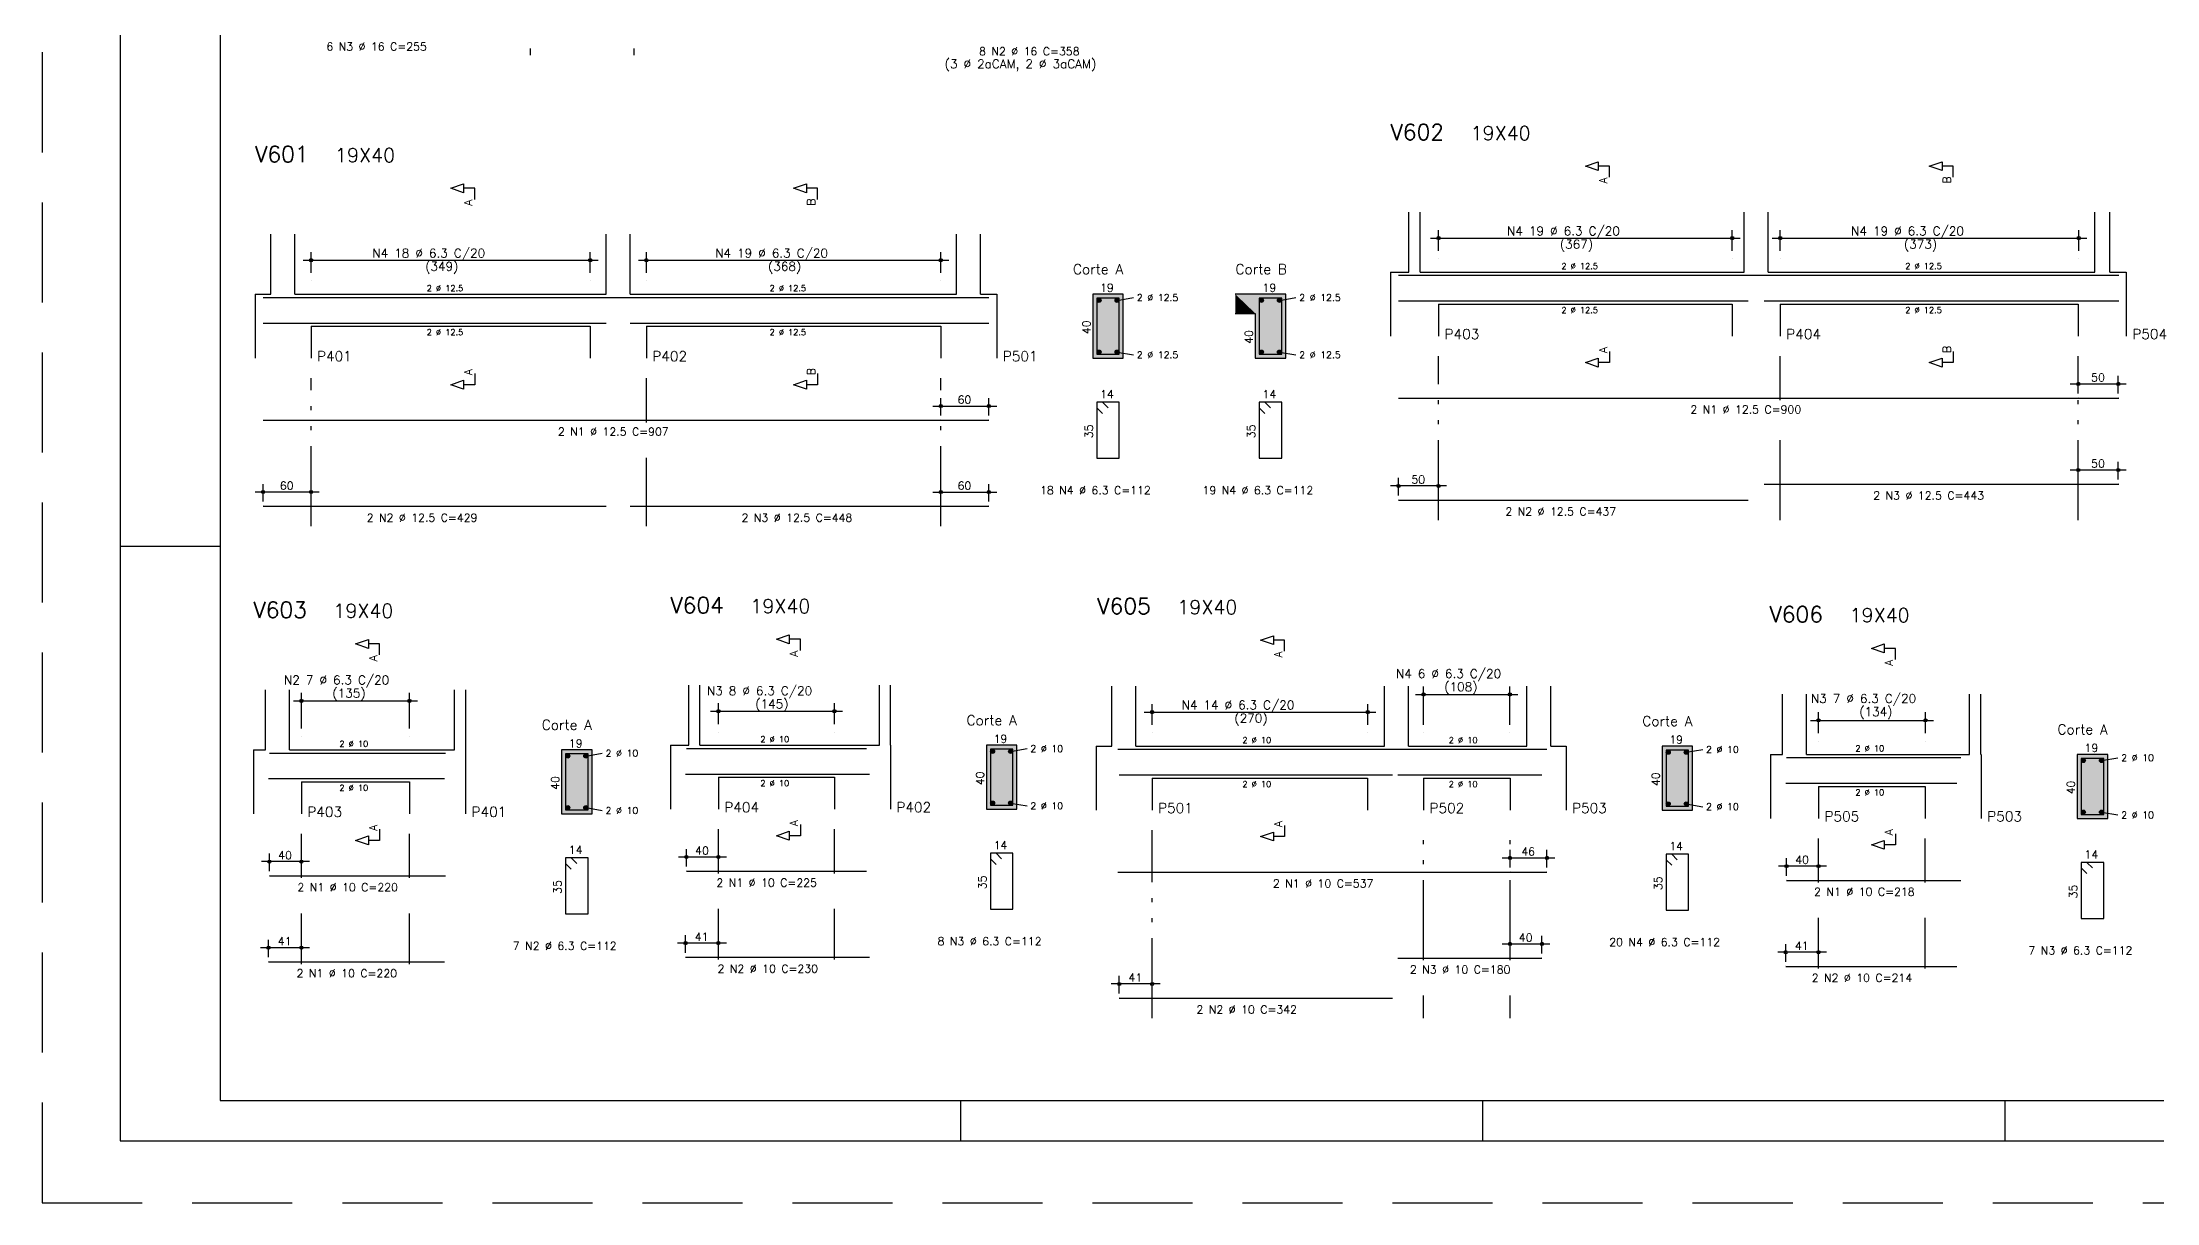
# Model space of a CAD drawing. Extents: x -1.8 to 86.2, y -1.7 to 60.8.
# Drawn here: x -1.8 to 51, y -1.7 to 27.3 of the extents above; entities that cross this region are included whole.
import ezdxf

# ---------------------------------------------------------------- set-up
doc = ezdxf.new("R2010")
doc.units = 0
doc.header["$MEASUREMENT"] = 0
doc.linetypes.add('ESTILO_TQS_0004', pattern=[3.3, 2, -0.4, 0.05, -0.4, 0.05, -0.4])
doc.linetypes.add('HIDDEN', pattern=[0.375, 0.25, -0.125])
doc.layers.get('0').update_dxf_attribs({"linetype": 'CONTINUOUS'})
doc.layers.get('Defpoints').update_dxf_attribs({"linetype": 'CONTINUOUS'})
for name, color, linetype in [('ARQ_FOLHA', 7, 'CONTINUOUS'), ('PENA_01', 1, 'CONTINUOUS'), ('PENA_02', 2, 'CONTINUOUS'), ('PENA_03', 3, 'CONTINUOUS'), ('PENA_04', 4, 'CONTINUOUS'), ('PENA_05', 5, 'CONTINUOUS'), ('PENA_06', 6, 'CONTINUOUS'), ('PENA_10', 253, 'CONTINUOUS')]:
    doc.layers.add(name, color=color, linetype=linetype)
doc.styles.get("Standard").update_dxf_attribs({"font": 'ROMANS.SHX'})

# ---------------------------------------------------------------- blocks, each defined once
blk = doc.blocks.new('FOLHA A1 - 841 X 594')
at = {"layer": 'ARQ_FOLHA', "color": 1}
for p, q in [((-816, 148.5), (-841, 148.5)), ((-631, 10), (-631, 0)), ((-500.5, 10), (-500.5, 0)), ((-370, 10), (-370, 0))]:
    blk.add_line(p, q, dxfattribs=at)
for points in [[(-841, 0), (0, 0), (0, 594), (-841, 594)], [(-816, 10), (-10, 10), (-10, 584), (-816, 584)]]:
    blk.add_lwpolyline(points, close=True, dxfattribs=at)
at = {"layer": 'Defpoints', "color": 8, "linetype": 'HIDDEN', "ltscale": 100}
blk.add_lwpolyline([(-860.5, 609.5), (-860.5, -15.5), (19.5, -15.5), (19.5, 609.5)], close=True, dxfattribs=at)
blk = doc.blocks.new('*U23')
blk.add_blockref('FOLHA A1 - 841 X 594', (0, 0))

msp = doc.modelspace()

# ---------------------------------------------------------------- linework, layer by layer
at = {"layer": 'PENA_01', "linetype": 'ESTILO_TQS_0004'}
for p, q in [((10.396, 26.983), (10.396, 27.146)), ((12.986, 26.983), (12.986, 27.146)), ((33.095, 15.362), (33.095, 19.462)), ((41.635, 18.359), (41.635, 19.462)), ((49.085, 15.362), (49.085, 19.462)), ((4.914, 15.209), (4.914, 18.909)), ((13.294, 17.806), (13.294, 18.909)), ((20.654, 15.209), (20.654, 18.909)), ((41.635, 15.362), (41.635, 17.475)), ((13.294, 15.209), (13.294, 16.922)), ((4.672, 6.419), (4.672, 7.522)), ((7.376, 6.419), (7.376, 7.522)), ((15.094, 6.534), (15.094, 7.637)), ((17.994, 6.534), (17.994, 7.637)), ((25.935, 2.916), (25.935, 7.616)), ((32.719, 4.363), (32.719, 7.616)), ((34.881, 4.363), (34.881, 7.616)), ((42.591, 6.306), (42.591, 7.409)), ((45.259, 6.306), (45.259, 7.409)), ((4.672, 4.269), (4.672, 5.535)), ((7.376, 4.269), (7.376, 5.535)), ((15.094, 4.384), (15.094, 5.65)), ((17.994, 4.384), (17.994, 5.65)), ((42.591, 4.156), (42.591, 5.422)), ((45.259, 4.156), (45.259, 5.422)), ((32.719, 2.916), (32.719, 3.479)), ((34.881, 2.916), (34.881, 3.479))]:
    msp.add_line(p, q, dxfattribs=at)
at = {"layer": 'PENA_01', "linetype": 'Continuous'}
for p, q in [((32.895, 22.412), (40.635, 22.412)), ((33.095, 22.092), (33.095, 22.612)), ((40.435, 22.092), (40.435, 22.612)), ((41.435, 22.412), (49.295, 22.412)), ((41.635, 22.092), (41.635, 22.612)), ((49.095, 22.092), (49.095, 22.612)), ((4.714, 21.859), (12.094, 21.859)), ((4.914, 21.539), (4.914, 22.059)), ((11.894, 21.539), (11.894, 22.059)), ((13.094, 21.859), (20.854, 21.859)), ((13.294, 21.539), (13.294, 22.059)), ((20.654, 21.539), (20.654, 22.059)), ((25.059, 20.854), (25.469, 20.924)), ((29.119, 20.854), (29.529, 20.924)), ((25.059, 19.564), (25.469, 19.494)), ((29.119, 19.564), (29.529, 19.494)), ((48.885, 18.767), (50.285, 18.767)), ((20.454, 18.214), (22.054, 18.214)), ((48.885, 16.617), (50.285, 16.617)), ((5.114, 16.064), (3.514, 16.064)), ((20.454, 16.064), (22.054, 16.064)), ((33.295, 16.217), (31.895, 16.217)), ((32.719, 10.246), (32.719, 11.207)), ((34.879, 10.246), (34.879, 11.207)), ((4.472, 10.845), (7.572, 10.845)), ((4.672, 10.152), (4.672, 11.045)), ((7.372, 10.152), (7.372, 11.045)), ((14.894, 10.587), (18.194, 10.587)), ((15.094, 10.267), (15.094, 10.787)), ((17.994, 10.267), (17.994, 10.787)), ((25.935, 10.246), (25.935, 10.766)), ((31.325, 10.246), (31.325, 10.766)), ((32.519, 11.007), (35.079, 11.007)), ((25.735, 10.566), (31.525, 10.566)), ((42.391, 10.359), (45.467, 10.359)), ((42.591, 10.039), (42.591, 10.559)), ((45.267, 10.039), (45.267, 10.559)), ((11.781, 9.467), (12.191, 9.537)), ((22.399, 9.582), (22.809, 9.652)), ((39.287, 9.561), (39.697, 9.631)), ((49.664, 9.354), (50.074, 9.424)), ((11.781, 8.177), (12.191, 8.107)), ((22.399, 8.292), (22.809, 8.222)), ((39.287, 8.271), (39.697, 8.201)), ((49.664, 8.064), (50.074, 7.994)), ((15.294, 6.942), (14.094, 6.942)), ((34.681, 6.921), (36.005, 6.921)), ((4.872, 6.827), (3.672, 6.827)), ((42.791, 6.714), (41.591, 6.714)), ((15.294, 4.792), (14.074, 4.792)), ((34.681, 4.771), (35.879, 4.771)), ((4.872, 4.677), (3.652, 4.677)), ((42.791, 4.564), (41.571, 4.564)), ((26.135, 3.771), (24.915, 3.771))]:
    msp.add_line(p, q, dxfattribs=at)
at = {"layer": 'PENA_02', "linetype": 'Continuous'}
for centre, radius in [((33.095, 22.412), 0.0416), ((33.095, 22.412), 0.0208), ((40.435, 22.412), 0.0416), ((40.435, 22.412), 0.0208), ((41.635, 22.412), 0.0416), ((41.635, 22.412), 0.0208), ((49.095, 22.412), 0.0416), ((49.095, 22.412), 0.0208), ((4.914, 21.859), 0.0416), ((4.914, 21.859), 0.0208), ((11.894, 21.859), 0.0416), ((11.894, 21.859), 0.0208), ((13.294, 21.859), 0.0416), ((13.294, 21.859), 0.0208), ((20.654, 21.859), 0.0416), ((20.654, 21.859), 0.0208), ((49.085, 18.767), 0.04), ((49.085, 18.767), 0.02), ((50.085, 18.767), 0.04), ((50.085, 18.767), 0.02), ((20.654, 18.214), 0.04), ((20.654, 18.214), 0.02), ((21.854, 18.214), 0.04), ((21.854, 18.214), 0.02), ((49.085, 16.617), 0.04), ((49.085, 16.617), 0.02), ((50.085, 16.617), 0.04), ((50.085, 16.617), 0.02), ((3.714, 16.064), 0.04), ((3.714, 16.064), 0.02), ((4.914, 16.064), 0.04), ((4.914, 16.064), 0.02), ((20.654, 16.064), 0.04), ((20.654, 16.064), 0.02), ((21.854, 16.064), 0.04), ((21.854, 16.064), 0.02), ((32.095, 16.217), 0.04), ((32.095, 16.217), 0.02), ((33.095, 16.217), 0.04), ((33.095, 16.217), 0.02), ((4.672, 10.845), 0.0416), ((4.672, 10.845), 0.0208), ((7.372, 10.845), 0.0416), ((7.372, 10.845), 0.0208), ((15.094, 10.587), 0.0416), ((15.094, 10.587), 0.0208), ((17.994, 10.587), 0.0416), ((17.994, 10.587), 0.0208), ((25.935, 10.566), 0.0416), ((25.935, 10.566), 0.0208), ((31.325, 10.566), 0.0416), ((31.325, 10.566), 0.0208), ((32.719, 11.007), 0.0416), ((32.719, 11.007), 0.0208), ((34.879, 11.007), 0.0416), ((34.879, 11.007), 0.0208), ((42.591, 10.359), 0.0416), ((42.591, 10.359), 0.0208), ((45.267, 10.359), 0.0416), ((45.267, 10.359), 0.0208), ((14.294, 6.942), 0.04), ((14.294, 6.942), 0.02), ((15.094, 6.942), 0.04), ((15.094, 6.942), 0.02), ((34.881, 6.921), 0.04), ((34.881, 6.921), 0.02), ((35.805, 6.921), 0.04), ((35.805, 6.921), 0.02), ((3.872, 6.827), 0.04), ((3.872, 6.827), 0.02), ((4.672, 6.827), 0.04), ((4.672, 6.827), 0.02), ((41.791, 6.714), 0.04), ((41.791, 6.714), 0.02), ((42.591, 6.714), 0.04), ((42.591, 6.714), 0.02), ((14.274, 4.792), 0.04), ((14.274, 4.792), 0.02), ((15.094, 4.792), 0.04), ((15.094, 4.792), 0.02), ((34.881, 4.771), 0.04), ((34.881, 4.771), 0.02), ((35.679, 4.771), 0.04), ((35.679, 4.771), 0.02), ((3.852, 4.677), 0.04), ((3.852, 4.677), 0.02), ((4.672, 4.677), 0.04), ((4.672, 4.677), 0.02), ((41.771, 4.564), 0.04), ((41.771, 4.564), 0.02), ((42.591, 4.564), 0.04), ((42.591, 4.564), 0.02), ((25.115, 3.771), 0.04), ((25.115, 3.771), 0.02), ((25.935, 3.771), 0.04), ((25.935, 3.771), 0.02)]:
    msp.add_circle(centre, radius, dxfattribs=at)
at = {"layer": 'PENA_03', "linetype": 'Continuous'}
for p, q in [((32.355, 21.562), (32.355, 23.062)), ((32.635, 21.562), (32.635, 23.062)), ((40.735, 21.562), (40.735, 23.062)), ((41.335, 21.562), (41.335, 23.062)), ((49.495, 21.562), (49.495, 23.062)), ((49.875, 21.562), (49.875, 23.062)), ((3.91, 21.009), (3.91, 22.509)), ((4.51, 21.009), (4.51, 22.509)), ((12.29, 21.009), (12.29, 22.509)), ((12.89, 21.009), (12.89, 22.509)), ((21.048, 21.009), (21.048, 22.509)), ((21.648, 21.009), (21.648, 22.509)), ((33.095, 21.892), (33.095, 21.892)), ((40.435, 21.892), (40.435, 21.892)), ((41.635, 21.892), (41.635, 21.892)), ((49.095, 21.892), (49.095, 21.892)), ((4.914, 21.339), (4.914, 21.339)), ((11.894, 21.339), (11.894, 21.339)), ((13.294, 21.339), (13.294, 21.339)), ((20.654, 21.339), (20.654, 21.339)), ((31.895, 21.562), (31.895, 20.762)), ((31.895, 21.562), (32.355, 21.562)), ((32.635, 21.562), (33.095, 21.562)), ((33.095, 21.562), (40.435, 21.562)), ((40.435, 21.562), (40.735, 21.562)), ((41.335, 21.562), (41.635, 21.562)), ((41.635, 21.562), (49.085, 21.562)), ((49.085, 21.562), (49.495, 21.562)), ((49.875, 21.562), (50.285, 21.562)), ((50.285, 21.562), (50.285, 20.762)), ((3.514, 21.009), (3.514, 20.209)), ((3.514, 21.009), (3.91, 21.009)), ((4.51, 21.009), (4.914, 21.009)), ((4.914, 21.009), (11.894, 21.009)), ((11.894, 21.009), (12.29, 21.009)), ((12.89, 21.009), (13.294, 21.009)), ((13.294, 21.009), (20.654, 21.009)), ((20.654, 21.009), (21.048, 21.009)), ((21.648, 21.009), (22.054, 21.009)), ((22.054, 21.009), (22.054, 20.209)), ((25.214, 21.009), (24.454, 21.009)), ((24.454, 21.009), (24.454, 19.409)), ((25.214, 19.409), (25.214, 21.009)), ((29.274, 21.009), (28.014, 21.009)), ((29.274, 19.409), (29.274, 21.009)), ((31.895, 20.762), (31.895, 19.962)), ((33.095, 20.762), (40.435, 20.762)), ((33.095, 20.762), (33.095, 19.962)), ((40.435, 20.762), (40.435, 19.962)), ((41.635, 20.762), (49.085, 20.762)), ((41.635, 20.762), (41.635, 19.962)), ((49.085, 20.762), (49.085, 19.962)), ((50.285, 20.762), (50.285, 19.962)), ((3.514, 20.209), (3.514, 19.409)), ((4.914, 20.209), (11.894, 20.209)), ((4.914, 20.209), (4.914, 19.409)), ((11.894, 20.209), (11.894, 19.409)), ((13.294, 20.209), (20.654, 20.209)), ((13.294, 20.209), (13.294, 19.409)), ((20.654, 20.209), (20.654, 19.409)), ((22.054, 20.209), (22.054, 19.409)), ((28.014, 20.529), (28.514, 20.529)), ((28.514, 20.529), (28.514, 19.409)), ((24.454, 19.409), (25.214, 19.409)), ((28.514, 19.409), (29.274, 19.409)), ((49.085, 18.527), (49.085, 18.967)), ((50.085, 18.527), (50.085, 18.967)), ((20.654, 17.974), (20.654, 18.414)), ((21.854, 17.974), (21.854, 18.414)), ((49.085, 18.427), (49.085, 18.427)), ((50.085, 18.427), (50.085, 18.427)), ((20.654, 17.874), (20.654, 17.874)), ((21.854, 17.874), (21.854, 17.874)), ((32.095, 15.977), (32.095, 16.417)), ((33.095, 15.977), (33.095, 16.417)), ((49.085, 16.377), (49.085, 16.817)), ((50.085, 16.377), (50.085, 16.817)), ((3.714, 15.824), (3.714, 16.264)), ((4.914, 15.824), (4.914, 16.264)), ((20.654, 15.824), (20.654, 16.264)), ((21.854, 15.824), (21.854, 16.264)), ((32.095, 15.877), (32.095, 15.877)), ((33.095, 15.877), (33.095, 15.877)), ((49.085, 16.277), (49.085, 16.277)), ((50.085, 16.277), (50.085, 16.277)), ((3.714, 15.724), (3.714, 15.724)), ((4.914, 15.724), (4.914, 15.724)), ((20.654, 15.724), (20.654, 15.724)), ((21.854, 15.724), (21.854, 15.724)), ((3.772, 9.622), (3.772, 11.122)), ((4.372, 9.622), (4.372, 11.122)), ((8.501, 9.622), (8.501, 11.122)), ((8.781, 9.622), (8.781, 11.122)), ((14.354, 9.737), (14.354, 11.237)), ((14.634, 9.737), (14.634, 11.237)), ((19.118, 9.737), (19.118, 11.237)), ((19.398, 9.737), (19.398, 11.237)), ((24.929, 9.716), (24.929, 11.216)), ((25.529, 9.716), (25.529, 11.216)), ((31.74, 9.716), (31.74, 11.216)), ((32.34, 9.716), (32.34, 11.216)), ((35.302, 9.716), (35.302, 11.216)), ((35.902, 9.716), (35.902, 11.216)), ((41.691, 9.509), (41.691, 11.009)), ((42.291, 9.509), (42.291, 11.009)), ((46.365, 9.509), (46.365, 11.009)), ((46.645, 9.509), (46.645, 11.009)), ((15.094, 10.067), (15.094, 10.067)), ((17.994, 10.067), (17.994, 10.067)), ((25.935, 10.046), (25.935, 10.046)), ((31.325, 10.046), (31.325, 10.046)), ((32.719, 10.046), (32.719, 10.046)), ((34.879, 10.046), (34.879, 10.046)), ((3.472, 9.622), (3.472, 8.822)), ((3.472, 9.622), (3.772, 9.622)), ((4.372, 9.622), (4.672, 9.622)), ((4.672, 9.952), (4.672, 9.952)), ((4.672, 9.622), (7.376, 9.622)), ((7.372, 9.952), (7.372, 9.952)), ((7.376, 9.622), (8.501, 9.622)), ((8.781, 9.622), (8.776, 9.622)), ((8.776, 9.622), (8.776, 8.822)), ((11.936, 9.622), (11.176, 9.622)), ((11.176, 9.622), (11.176, 8.022)), ((11.936, 8.022), (11.936, 9.622)), ((13.894, 9.737), (13.894, 8.937)), ((13.894, 9.737), (14.354, 9.737)), ((14.634, 9.737), (15.094, 9.737)), ((15.094, 9.737), (17.994, 9.737)), ((17.994, 9.737), (19.118, 9.737)), ((19.398, 9.737), (19.394, 9.737)), ((19.394, 9.737), (19.394, 8.937)), ((22.554, 9.737), (21.794, 9.737)), ((21.794, 9.737), (21.794, 8.137)), ((22.554, 8.137), (22.554, 9.737)), ((24.535, 9.716), (24.535, 8.916)), ((24.535, 9.716), (24.929, 9.716)), ((25.529, 9.716), (25.935, 9.716)), ((25.935, 9.716), (31.319, 9.716)), ((31.319, 9.716), (31.74, 9.716)), ((32.34, 9.716), (32.719, 9.716)), ((32.719, 9.716), (34.881, 9.716)), ((34.881, 9.716), (35.302, 9.716)), ((35.902, 9.716), (36.282, 9.716)), ((36.282, 9.716), (36.282, 8.916)), ((39.442, 9.716), (38.682, 9.716)), ((38.682, 9.716), (38.682, 8.116)), ((39.442, 8.116), (39.442, 9.716)), ((42.591, 9.839), (42.591, 9.839)), ((45.267, 9.839), (45.267, 9.839)), ((41.391, 9.509), (41.391, 8.709)), ((41.391, 9.509), (41.691, 9.509)), ((42.291, 9.509), (42.591, 9.509)), ((42.591, 9.509), (45.259, 9.509)), ((45.259, 9.509), (46.365, 9.509)), ((46.645, 9.509), (46.659, 9.509)), ((46.659, 9.509), (46.659, 8.709)), ((49.819, 9.509), (49.059, 9.509)), ((49.059, 9.509), (49.059, 7.909)), ((49.819, 7.909), (49.819, 9.509)), ((3.472, 8.822), (3.472, 8.022)), ((4.672, 8.822), (7.376, 8.822)), ((4.672, 8.822), (4.672, 8.022)), ((7.376, 8.822), (7.376, 8.022)), ((8.776, 8.822), (8.776, 8.022)), ((13.894, 8.937), (13.894, 8.137)), ((15.094, 8.937), (17.994, 8.937)), ((15.094, 8.937), (15.094, 8.137)), ((17.994, 8.937), (17.994, 8.137)), ((19.394, 8.937), (19.394, 8.137)), ((24.535, 8.916), (24.535, 8.116)), ((25.935, 8.916), (31.319, 8.916)), ((25.935, 8.916), (25.935, 8.116)), ((31.319, 8.916), (31.319, 8.116)), ((32.719, 8.916), (34.881, 8.916)), ((32.719, 8.916), (32.719, 8.116)), ((34.881, 8.916), (34.881, 8.116)), ((36.282, 8.916), (36.282, 8.116)), ((41.391, 8.709), (41.391, 7.909)), ((42.591, 8.709), (45.259, 8.709)), ((42.591, 8.709), (42.591, 7.909)), ((45.259, 8.709), (45.259, 7.909)), ((46.659, 8.709), (46.659, 7.909)), ((11.176, 8.022), (11.936, 8.022)), ((21.794, 8.137), (22.554, 8.137)), ((38.682, 8.116), (39.442, 8.116)), ((49.059, 7.909), (49.819, 7.909)), ((3.872, 6.587), (3.872, 7.027)), ((4.672, 6.587), (4.672, 7.027)), ((14.294, 6.702), (14.294, 7.142)), ((15.094, 6.702), (15.094, 7.142)), ((34.881, 6.681), (34.881, 7.121)), ((35.805, 6.681), (35.805, 7.121)), ((41.791, 6.474), (41.791, 6.914)), ((42.591, 6.474), (42.591, 6.914)), ((3.872, 6.487), (3.872, 6.487)), ((4.672, 6.487), (4.672, 6.487)), ((14.294, 6.602), (14.294, 6.602)), ((15.094, 6.602), (15.094, 6.602)), ((34.881, 6.581), (34.881, 6.581)), ((35.805, 6.581), (35.805, 6.581)), ((41.791, 6.374), (41.791, 6.374)), ((42.591, 6.374), (42.591, 6.374)), ((3.852, 4.437), (3.852, 4.877)), ((4.672, 4.437), (4.672, 4.877)), ((14.274, 4.552), (14.274, 4.992)), ((15.094, 4.552), (15.094, 4.992)), ((34.881, 4.531), (34.881, 4.971)), ((35.679, 4.531), (35.679, 4.971)), ((41.771, 4.324), (41.771, 4.764)), ((42.591, 4.324), (42.591, 4.764)), ((3.852, 4.337), (3.852, 4.337)), ((4.672, 4.337), (4.672, 4.337)), ((14.274, 4.452), (14.274, 4.452)), ((15.094, 4.452), (15.094, 4.452)), ((34.881, 4.431), (34.881, 4.431)), ((35.679, 4.431), (35.679, 4.431)), ((25.115, 3.531), (25.115, 3.971)), ((25.935, 3.531), (25.935, 3.971)), ((41.771, 4.224), (41.771, 4.224)), ((42.591, 4.224), (42.591, 4.224)), ((25.115, 3.431), (25.115, 3.431)), ((25.935, 3.431), (25.935, 3.431))]:
    msp.add_line(p, q, dxfattribs=at)
for points in [[(37.365, 23.932), (37.365, 24.209), (37.088, 24.209), (37.088, 24.098), (36.765, 24.209), (37.088, 24.319), (37.088, 24.209)], [(45.96, 23.932), (45.96, 24.209), (45.683, 24.209), (45.683, 24.098), (45.36, 24.209), (45.683, 24.319), (45.683, 24.209)], [(9.004, 23.379), (9.004, 23.656), (8.727, 23.656), (8.727, 23.546), (8.404, 23.656), (8.727, 23.767), (8.727, 23.656)], [(17.574, 23.379), (17.574, 23.656), (17.297, 23.656), (17.297, 23.546), (16.974, 23.656), (17.297, 23.767), (17.297, 23.656)], [(37.365, 19.577), (37.365, 19.3), (37.088, 19.3), (37.088, 19.189), (36.765, 19.3), (37.088, 19.411), (37.088, 19.3)], [(45.96, 19.577), (45.96, 19.3), (45.683, 19.3), (45.683, 19.189), (45.36, 19.3), (45.683, 19.411), (45.683, 19.3)], [(9.004, 19.024), (9.004, 18.747), (8.727, 18.747), (8.727, 18.637), (8.404, 18.747), (8.727, 18.858), (8.727, 18.747)], [(17.574, 19.024), (17.574, 18.747), (17.297, 18.747), (17.297, 18.637), (16.974, 18.747), (17.297, 18.858), (17.297, 18.747)], [(6.624, 11.992), (6.624, 12.269), (6.348, 12.269), (6.348, 12.158), (6.024, 12.269), (6.348, 12.38), (6.348, 12.269)], [(17.144, 12.107), (17.144, 12.384), (16.867, 12.384), (16.867, 12.273), (16.544, 12.384), (16.867, 12.495), (16.867, 12.384)], [(29.242, 12.086), (29.242, 12.363), (28.966, 12.363), (28.966, 12.252), (28.642, 12.363), (28.966, 12.474), (28.966, 12.363)], [(44.513, 11.879), (44.513, 12.156), (44.236, 12.156), (44.236, 12.046), (43.913, 12.156), (44.236, 12.267), (44.236, 12.156)], [(6.624, 7.637), (6.624, 7.36), (6.348, 7.36), (6.348, 7.25), (6.024, 7.36), (6.348, 7.471), (6.348, 7.36)], [(17.144, 7.752), (17.144, 7.475), (16.867, 7.475), (16.867, 7.364), (16.544, 7.475), (16.867, 7.586), (16.867, 7.475)], [(29.242, 7.731), (29.242, 7.454), (28.966, 7.454), (28.966, 7.344), (28.642, 7.454), (28.966, 7.565), (28.966, 7.454)], [(44.513, 7.524), (44.513, 7.248), (44.236, 7.248), (44.236, 7.137), (43.913, 7.248), (44.236, 7.358), (44.236, 7.248)]]:
    msp.add_lwpolyline(points, dxfattribs=at)
for centre in [(24.609, 20.854), (25.059, 20.854), (28.669, 20.854), (29.119, 20.854), (24.609, 19.564), (25.059, 19.564), (28.669, 19.564), (29.119, 19.564), (11.331, 9.467), (11.781, 9.467), (21.949, 9.582), (22.399, 9.582), (38.837, 9.561), (39.287, 9.561), (49.214, 9.354), (49.664, 9.354), (11.331, 8.177), (11.781, 8.177), (21.949, 8.292), (22.399, 8.292), (38.837, 8.271), (39.287, 8.271), (49.214, 8.064), (49.664, 8.064)]:
    msp.add_circle(centre, 0.05, dxfattribs=at)
for points in [[(24.659, 20.854), (24.584, 20.898), (24.562, 20.871)], [(24.659, 20.854), (24.562, 20.871), (24.562, 20.837)], [(24.659, 20.854), (24.562, 20.837), (24.584, 20.811)], [(24.659, 20.854), (24.617, 20.904), (24.584, 20.898)], [(24.659, 20.854), (24.584, 20.811), (24.617, 20.805)], [(24.659, 20.854), (24.647, 20.887), (24.617, 20.904)], [(24.659, 20.854), (24.617, 20.805), (24.647, 20.822)], [(24.659, 20.854), (24.647, 20.822), (24.659, 20.854)], [(25.109, 20.854), (25.034, 20.898), (25.012, 20.871)], [(25.109, 20.854), (25.012, 20.871), (25.012, 20.837)], [(25.109, 20.854), (25.012, 20.837), (25.034, 20.811)], [(25.109, 20.854), (25.067, 20.904), (25.034, 20.898)], [(25.109, 20.854), (25.034, 20.811), (25.067, 20.805)], [(25.109, 20.854), (25.097, 20.887), (25.067, 20.904)], [(25.109, 20.854), (25.067, 20.805), (25.097, 20.822)], [(25.109, 20.854), (25.097, 20.822), (25.109, 20.854)], [(28.719, 20.854), (28.644, 20.898), (28.622, 20.871)], [(28.719, 20.854), (28.622, 20.871), (28.622, 20.837)], [(28.719, 20.854), (28.622, 20.837), (28.644, 20.811)], [(28.719, 20.854), (28.677, 20.904), (28.644, 20.898)], [(28.719, 20.854), (28.644, 20.811), (28.677, 20.805)], [(28.719, 20.854), (28.707, 20.887), (28.677, 20.904)], [(28.719, 20.854), (28.677, 20.805), (28.707, 20.822)], [(28.719, 20.854), (28.707, 20.822), (28.719, 20.854)], [(29.169, 20.854), (29.094, 20.898), (29.072, 20.871)], [(29.169, 20.854), (29.072, 20.871), (29.072, 20.837)], [(29.169, 20.854), (29.072, 20.837), (29.094, 20.811)], [(29.169, 20.854), (29.127, 20.904), (29.094, 20.898)], [(29.169, 20.854), (29.094, 20.811), (29.127, 20.805)], [(29.169, 20.854), (29.157, 20.887), (29.127, 20.904)], [(29.169, 20.854), (29.127, 20.805), (29.157, 20.822)], [(29.169, 20.854), (29.157, 20.822), (29.169, 20.854)], [(24.659, 19.564), (24.584, 19.608), (24.562, 19.581)], [(24.659, 19.564), (24.562, 19.581), (24.562, 19.547)], [(24.659, 19.564), (24.562, 19.547), (24.584, 19.521)], [(24.659, 19.564), (24.617, 19.614), (24.584, 19.608)], [(24.659, 19.564), (24.584, 19.521), (24.617, 19.515)], [(24.659, 19.564), (24.647, 19.597), (24.617, 19.614)], [(24.659, 19.564), (24.617, 19.515), (24.647, 19.532)], [(24.659, 19.564), (24.647, 19.532), (24.659, 19.564)], [(25.109, 19.564), (25.034, 19.608), (25.012, 19.581)], [(25.109, 19.564), (25.012, 19.581), (25.012, 19.547)], [(25.109, 19.564), (25.012, 19.547), (25.034, 19.521)], [(25.109, 19.564), (25.067, 19.614), (25.034, 19.608)], [(25.109, 19.564), (25.034, 19.521), (25.067, 19.515)], [(25.109, 19.564), (25.097, 19.597), (25.067, 19.614)], [(25.109, 19.564), (25.067, 19.515), (25.097, 19.532)], [(25.109, 19.564), (25.097, 19.532), (25.109, 19.564)], [(28.719, 19.564), (28.644, 19.608), (28.622, 19.581)], [(28.719, 19.564), (28.622, 19.581), (28.622, 19.547)], [(28.719, 19.564), (28.622, 19.547), (28.644, 19.521)], [(28.719, 19.564), (28.677, 19.614), (28.644, 19.608)], [(28.719, 19.564), (28.644, 19.521), (28.677, 19.515)], [(28.719, 19.564), (28.707, 19.597), (28.677, 19.614)], [(28.719, 19.564), (28.677, 19.515), (28.707, 19.532)], [(28.719, 19.564), (28.707, 19.532), (28.719, 19.564)], [(29.169, 19.564), (29.094, 19.608), (29.072, 19.581)], [(29.169, 19.564), (29.072, 19.581), (29.072, 19.547)], [(29.169, 19.564), (29.072, 19.547), (29.094, 19.521)], [(29.169, 19.564), (29.127, 19.614), (29.094, 19.608)], [(29.169, 19.564), (29.094, 19.521), (29.127, 19.515)], [(29.169, 19.564), (29.157, 19.597), (29.127, 19.614)], [(29.169, 19.564), (29.127, 19.515), (29.157, 19.532)], [(29.169, 19.564), (29.157, 19.532), (29.169, 19.564)], [(11.381, 9.467), (11.34, 9.516), (11.306, 9.511)], [(11.381, 9.467), (11.37, 9.499), (11.34, 9.516)], [(11.831, 9.467), (11.79, 9.516), (11.756, 9.511)], [(11.831, 9.467), (11.82, 9.499), (11.79, 9.516)], [(21.999, 9.582), (21.924, 9.625), (21.902, 9.599)], [(21.999, 9.582), (21.902, 9.599), (21.902, 9.565)], [(21.999, 9.582), (21.902, 9.565), (21.924, 9.539)], [(21.999, 9.582), (21.958, 9.631), (21.924, 9.625)], [(21.999, 9.582), (21.924, 9.539), (21.958, 9.533)], [(21.999, 9.582), (21.987, 9.614), (21.958, 9.631)], [(21.999, 9.582), (21.958, 9.533), (21.987, 9.55)], [(21.999, 9.582), (21.987, 9.55), (21.999, 9.582)], [(22.449, 9.582), (22.374, 9.625), (22.352, 9.599)], [(22.449, 9.582), (22.352, 9.599), (22.352, 9.565)], [(22.449, 9.582), (22.352, 9.565), (22.374, 9.539)], [(22.449, 9.582), (22.408, 9.631), (22.374, 9.625)], [(22.449, 9.582), (22.374, 9.539), (22.408, 9.533)], [(22.449, 9.582), (22.437, 9.614), (22.408, 9.631)], [(22.449, 9.582), (22.408, 9.533), (22.437, 9.55)], [(22.449, 9.582), (22.437, 9.55), (22.449, 9.582)], [(38.887, 9.561), (38.812, 9.605), (38.79, 9.578)], [(38.887, 9.561), (38.79, 9.578), (38.79, 9.544)], [(38.887, 9.561), (38.79, 9.544), (38.812, 9.518)], [(38.887, 9.561), (38.845, 9.61), (38.812, 9.605)], [(38.887, 9.561), (38.812, 9.518), (38.845, 9.512)], [(38.887, 9.561), (38.875, 9.593), (38.845, 9.61)], [(38.887, 9.561), (38.845, 9.512), (38.875, 9.529)], [(38.887, 9.561), (38.875, 9.529), (38.887, 9.561)], [(39.337, 9.561), (39.262, 9.605), (39.24, 9.578)], [(39.337, 9.561), (39.24, 9.578), (39.24, 9.544)], [(39.337, 9.561), (39.24, 9.544), (39.262, 9.518)], [(39.337, 9.561), (39.295, 9.61), (39.262, 9.605)], [(39.337, 9.561), (39.262, 9.518), (39.295, 9.512)], [(39.337, 9.561), (39.325, 9.593), (39.295, 9.61)], [(39.337, 9.561), (39.295, 9.512), (39.325, 9.529)], [(39.337, 9.561), (39.325, 9.529), (39.337, 9.561)], [(11.381, 9.467), (11.306, 9.511), (11.284, 9.484)], [(11.381, 9.467), (11.284, 9.484), (11.284, 9.45)], [(11.381, 9.467), (11.284, 9.45), (11.306, 9.424)], [(11.381, 9.467), (11.306, 9.424), (11.34, 9.418)], [(11.381, 9.467), (11.34, 9.418), (11.37, 9.435)], [(11.381, 9.467), (11.37, 9.435), (11.381, 9.467)], [(11.831, 9.467), (11.756, 9.511), (11.734, 9.484)], [(11.831, 9.467), (11.734, 9.484), (11.734, 9.45)], [(11.831, 9.467), (11.734, 9.45), (11.756, 9.424)], [(11.831, 9.467), (11.756, 9.424), (11.79, 9.418)], [(11.831, 9.467), (11.79, 9.418), (11.82, 9.435)], [(11.831, 9.467), (11.82, 9.435), (11.831, 9.467)], [(49.264, 9.354), (49.189, 9.398), (49.167, 9.372)], [(49.264, 9.354), (49.167, 9.372), (49.167, 9.337)], [(49.264, 9.354), (49.167, 9.337), (49.189, 9.311)], [(49.264, 9.354), (49.223, 9.404), (49.189, 9.398)], [(49.264, 9.354), (49.189, 9.311), (49.223, 9.305)], [(49.264, 9.354), (49.253, 9.387), (49.223, 9.404)], [(49.264, 9.354), (49.223, 9.305), (49.253, 9.322)], [(49.264, 9.354), (49.253, 9.322), (49.264, 9.354)], [(49.714, 9.354), (49.639, 9.398), (49.617, 9.372)], [(49.714, 9.354), (49.617, 9.372), (49.617, 9.337)], [(49.714, 9.354), (49.617, 9.337), (49.639, 9.311)], [(49.714, 9.354), (49.673, 9.404), (49.639, 9.398)], [(49.714, 9.354), (49.639, 9.311), (49.673, 9.305)], [(49.714, 9.354), (49.703, 9.387), (49.673, 9.404)], [(49.714, 9.354), (49.673, 9.305), (49.703, 9.322)], [(49.714, 9.354), (49.703, 9.322), (49.714, 9.354)], [(11.381, 8.177), (11.306, 8.221), (11.284, 8.194)], [(11.381, 8.177), (11.284, 8.194), (11.284, 8.16)], [(11.381, 8.177), (11.284, 8.16), (11.306, 8.134)], [(11.381, 8.177), (11.34, 8.226), (11.306, 8.221)], [(11.381, 8.177), (11.306, 8.134), (11.34, 8.128)], [(11.381, 8.177), (11.37, 8.209), (11.34, 8.226)], [(11.381, 8.177), (11.34, 8.128), (11.37, 8.145)], [(11.381, 8.177), (11.37, 8.145), (11.381, 8.177)], [(11.831, 8.177), (11.756, 8.221), (11.734, 8.194)], [(11.831, 8.177), (11.734, 8.194), (11.734, 8.16)], [(11.831, 8.177), (11.734, 8.16), (11.756, 8.134)], [(11.831, 8.177), (11.79, 8.226), (11.756, 8.221)], [(11.831, 8.177), (11.756, 8.134), (11.79, 8.128)], [(11.831, 8.177), (11.82, 8.209), (11.79, 8.226)], [(11.831, 8.177), (11.79, 8.128), (11.82, 8.145)], [(11.831, 8.177), (11.82, 8.145), (11.831, 8.177)], [(21.999, 8.292), (21.924, 8.335), (21.902, 8.309)], [(21.999, 8.292), (21.902, 8.309), (21.902, 8.275)], [(21.999, 8.292), (21.902, 8.275), (21.924, 8.249)], [(21.999, 8.292), (21.958, 8.341), (21.924, 8.335)], [(21.999, 8.292), (21.924, 8.249), (21.958, 8.243)], [(21.999, 8.292), (21.987, 8.324), (21.958, 8.341)], [(21.999, 8.292), (21.958, 8.243), (21.987, 8.26)], [(21.999, 8.292), (21.987, 8.26), (21.999, 8.292)], [(22.449, 8.292), (22.374, 8.335), (22.352, 8.309)], [(22.449, 8.292), (22.352, 8.309), (22.352, 8.275)], [(22.449, 8.292), (22.352, 8.275), (22.374, 8.249)], [(22.449, 8.292), (22.408, 8.341), (22.374, 8.335)], [(22.449, 8.292), (22.374, 8.249), (22.408, 8.243)], [(22.449, 8.292), (22.437, 8.324), (22.408, 8.341)], [(22.449, 8.292), (22.408, 8.243), (22.437, 8.26)], [(22.449, 8.292), (22.437, 8.26), (22.449, 8.292)], [(38.887, 8.271), (38.812, 8.315), (38.79, 8.288)], [(38.887, 8.271), (38.79, 8.288), (38.79, 8.254)], [(38.887, 8.271), (38.79, 8.254), (38.812, 8.228)], [(38.887, 8.271), (38.845, 8.32), (38.812, 8.315)], [(38.887, 8.271), (38.812, 8.228), (38.845, 8.222)], [(38.887, 8.271), (38.875, 8.303), (38.845, 8.32)], [(38.887, 8.271), (38.845, 8.222), (38.875, 8.239)], [(38.887, 8.271), (38.875, 8.239), (38.887, 8.271)], [(39.337, 8.271), (39.262, 8.315), (39.24, 8.288)], [(39.337, 8.271), (39.24, 8.288), (39.24, 8.254)], [(39.337, 8.271), (39.24, 8.254), (39.262, 8.228)], [(39.337, 8.271), (39.295, 8.32), (39.262, 8.315)], [(39.337, 8.271), (39.262, 8.228), (39.295, 8.222)], [(39.337, 8.271), (39.325, 8.303), (39.295, 8.32)], [(39.337, 8.271), (39.295, 8.222), (39.325, 8.239)], [(39.337, 8.271), (39.325, 8.239), (39.337, 8.271)], [(49.264, 8.064), (49.189, 8.108), (49.167, 8.082)], [(49.264, 8.064), (49.167, 8.082), (49.167, 8.047)], [(49.264, 8.064), (49.167, 8.047), (49.189, 8.021)], [(49.264, 8.064), (49.223, 8.114), (49.189, 8.108)], [(49.264, 8.064), (49.189, 8.021), (49.223, 8.015)], [(49.264, 8.064), (49.253, 8.097), (49.223, 8.114)], [(49.264, 8.064), (49.223, 8.015), (49.253, 8.032)], [(49.264, 8.064), (49.253, 8.032), (49.264, 8.064)], [(49.714, 8.064), (49.639, 8.108), (49.617, 8.082)], [(49.714, 8.064), (49.617, 8.082), (49.617, 8.047)], [(49.714, 8.064), (49.617, 8.047), (49.639, 8.021)], [(49.714, 8.064), (49.673, 8.114), (49.639, 8.108)], [(49.714, 8.064), (49.639, 8.021), (49.673, 8.015)], [(49.714, 8.064), (49.703, 8.097), (49.673, 8.114)], [(49.714, 8.064), (49.673, 8.015), (49.703, 8.032)], [(49.714, 8.064), (49.703, 8.032), (49.714, 8.064)]]:
    msp.add_solid(points, dxfattribs=at)
at = {"layer": 'PENA_04', "linetype": 'Continuous'}
for p, q in [((32.095, 21.482), (50.095, 21.482)), ((3.714, 20.929), (21.854, 20.929)), ((32.095, 20.842), (40.835, 20.842)), ((41.235, 20.842), (50.095, 20.842)), ((3.714, 20.289), (12.294, 20.289)), ((12.894, 20.289), (21.854, 20.289)), ((3.872, 9.542), (8.272, 9.542)), ((14.294, 9.657), (18.794, 9.657)), ((25.075, 9.636), (35.805, 9.636)), ((14.274, 9.017), (18.874, 9.017)), ((25.115, 8.996), (31.945, 8.996)), ((32.079, 8.996), (35.679, 8.996)), ((41.791, 9.429), (46.147, 9.429)), ((3.852, 8.902), (8.252, 8.902)), ((41.771, 8.789), (46.047, 8.789))]:
    msp.add_line(p, q, dxfattribs=at)
for points in [[(24.554, 20.909), (24.554, 19.509), (25.114, 19.509), (25.114, 20.909), (24.554, 20.909)], [(28.614, 20.909), (28.614, 19.509), (29.174, 19.509), (29.174, 20.909), (28.614, 20.909)], [(11.276, 9.522), (11.276, 8.122), (11.836, 8.122), (11.836, 9.522), (11.276, 9.522)], [(21.894, 9.637), (21.894, 8.237), (22.454, 8.237), (22.454, 9.637), (21.894, 9.637)], [(38.782, 9.616), (38.782, 8.216), (39.342, 8.216), (39.342, 9.616), (38.782, 9.616)], [(49.159, 9.409), (49.159, 8.009), (49.719, 8.009), (49.719, 9.409), (49.159, 9.409)]]:
    msp.add_lwpolyline(points, dxfattribs=at)
at = {"layer": 'PENA_05', "linetype": 'Continuous'}
for p, q in [((24.694, 18.309), (24.554, 18.309)), ((24.554, 18.309), (24.554, 16.909)), ((25.114, 18.309), (24.554, 18.309)), ((24.554, 18.309), (24.554, 18.169)), ((24.554, 18.169), (24.694, 18.029)), ((24.834, 18.169), (24.694, 18.309)), ((25.114, 16.909), (25.114, 18.309)), ((28.754, 18.309), (28.614, 18.309)), ((28.614, 18.309), (28.614, 16.909)), ((29.174, 18.309), (28.614, 18.309)), ((28.614, 18.309), (28.614, 18.169)), ((28.614, 18.169), (28.754, 18.029)), ((28.894, 18.169), (28.754, 18.309)), ((29.174, 16.909), (29.174, 18.309)), ((32.095, 18.412), (50.095, 18.412)), ((3.714, 17.859), (21.854, 17.859)), ((24.554, 16.909), (25.114, 16.909)), ((28.614, 16.909), (29.174, 16.909)), ((32.095, 15.862), (40.835, 15.862)), ((41.235, 16.262), (50.095, 16.262)), ((3.714, 15.709), (12.294, 15.709)), ((12.894, 15.709), (21.854, 15.709)), ((11.416, 6.922), (11.276, 6.922)), ((11.276, 6.922), (11.276, 5.522)), ((11.836, 6.922), (11.276, 6.922)), ((11.276, 6.922), (11.276, 6.782)), ((11.556, 6.782), (11.416, 6.922)), ((11.836, 5.522), (11.836, 6.922)), ((22.034, 7.037), (21.894, 7.037)), ((21.894, 7.037), (21.894, 5.637)), ((22.454, 7.037), (21.894, 7.037)), ((21.894, 7.037), (21.894, 6.897)), ((21.894, 6.897), (22.034, 6.757)), ((22.174, 6.897), (22.034, 7.037)), ((22.454, 5.637), (22.454, 7.037)), ((38.922, 7.016), (38.782, 7.016)), ((38.782, 7.016), (38.782, 5.616)), ((39.342, 7.016), (38.782, 7.016)), ((38.782, 7.016), (38.782, 6.876)), ((38.782, 6.876), (38.922, 6.736)), ((39.062, 6.876), (38.922, 7.016)), ((39.342, 5.616), (39.342, 7.016)), ((3.872, 6.472), (8.272, 6.472)), ((11.276, 6.782), (11.416, 6.642)), ((14.294, 6.587), (18.794, 6.587)), ((25.075, 6.566), (35.805, 6.566)), ((41.791, 6.359), (46.147, 6.359)), ((49.299, 6.809), (49.159, 6.809)), ((49.159, 6.809), (49.159, 5.409)), ((49.719, 6.809), (49.159, 6.809)), ((49.159, 6.809), (49.159, 6.669)), ((49.159, 6.669), (49.299, 6.529)), ((49.439, 6.669), (49.299, 6.809)), ((49.719, 5.409), (49.719, 6.809)), ((11.276, 5.522), (11.836, 5.522)), ((21.894, 5.637), (22.454, 5.637)), ((38.782, 5.616), (39.342, 5.616)), ((49.159, 5.409), (49.719, 5.409)), ((3.852, 4.322), (8.252, 4.322)), ((14.274, 4.437), (18.874, 4.437)), ((32.079, 4.416), (35.679, 4.416)), ((41.771, 4.209), (46.047, 4.209)), ((25.115, 3.416), (31.945, 3.416))]:
    msp.add_line(p, q, dxfattribs=at)
at = {"layer": 'PENA_10', "linetype": 'Continuous'}
for points in [[(25.214, 19.409), (25.214, 21.009), (24.454, 21.009)], [(25.214, 19.409), (24.454, 21.009), (24.454, 19.409)], [(28.514, 20.529), (29.274, 21.009), (28.014, 21.009)], [(28.514, 20.529), (28.014, 21.009), (28.014, 20.529)], [(28.514, 20.529), (29.274, 19.409), (29.274, 21.009)], [(28.514, 20.529), (28.514, 19.409), (29.274, 19.409)], [(25.214, 19.409), (24.454, 19.409), (25.214, 19.409)], [(11.936, 8.022), (11.936, 9.622), (11.176, 9.622)], [(11.936, 8.022), (11.176, 9.622), (11.176, 8.022)], [(22.554, 8.137), (22.554, 9.737), (21.794, 9.737)], [(22.554, 8.137), (21.794, 9.737), (21.794, 8.137)], [(39.442, 8.116), (39.442, 9.716), (38.682, 9.716)], [(39.442, 8.116), (38.682, 9.716), (38.682, 8.116)], [(49.819, 7.909), (49.819, 9.509), (49.059, 9.509)], [(49.819, 7.909), (49.059, 9.509), (49.059, 7.909)], [(11.936, 8.022), (11.176, 8.022), (11.936, 8.022)], [(22.554, 8.137), (21.794, 8.137), (22.554, 8.137)], [(39.442, 8.116), (38.682, 8.116), (39.442, 8.116)], [(49.819, 7.909), (49.059, 7.909), (49.819, 7.909)]]:
    msp.add_solid(points, dxfattribs=at)

# ---------------------------------------------------------------- block references
at = {"xscale": 0.09999999999999938, "yscale": 0.09999999999999938, "zscale": 0.09999999999999938}
msp.add_blockref('*U23', (84.246, -0.146), dxfattribs=at)

# ---------------------------------------------------------------- texts
at = {"layer": 'PENA_01', "linetype": 'Continuous'}
for p in [(33.895, 24.862), (5.514, 24.309), (5.472, 12.922), (15.894, 13.037), (26.565, 13.016), (43.367, 12.809)]:
    msp.add_text('19X40', height=0.35, dxfattribs=at).set_placement(p)
at = {"layer": 'PENA_02', "linetype": 'Continuous'}
for s, p in [('P403', (33.245, 19.887)), ('P404', (41.785, 19.887)), ('P504', (50.435, 19.887)), ('P401', (5.064, 19.334)), ('P402', (13.444, 19.334)), ('P501', (22.204, 19.334)), ('P403', (4.822, 7.947)), ('P401', (8.926, 7.947)), ('P404', (15.244, 8.062)), ('P402', (19.544, 8.062)), ('P501', (26.085, 8.041)), ('P502', (32.869, 8.041)), ('P503', (36.432, 8.041)), ('P505', (42.741, 7.834)), ('P503', (46.809, 7.834))]:
    msp.add_text(s, height=0.25, dxfattribs=at).set_placement(p)
at = {"layer": 'PENA_03', "linetype": 'Continuous'}
for s, height, p in [('6 N3 %%c 16 C=255', 0.2, (5.296, 27.098)), ('8 N2 %%c 16 C=358', 0.2, (21.61, 26.979)), ('(3 %%c 2aCAM, 2 %%c 3aCAM)', 0.22, (20.751, 26.654)), ('N4 19 %%c 6.3 C/20', 0.22, (34.807, 22.478)), ('N4 19 %%c 6.3 C/20', 0.22, (43.407, 22.478)), ('(367)', 0.22, (36.127, 22.148)), ('(373)', 0.22, (44.727, 22.148)), ('N4 18 %%c 6.3 C/20', 0.22, (6.446, 21.925)), ('(349)', 0.22, (7.766, 21.595)), ('N4 19 %%c 6.3 C/20', 0.22, (15.016, 21.925)), ('(368)', 0.22, (16.336, 21.595)), ('Corte A', 0.25, (23.959, 21.509)), ('Corte B', 0.25, (28.019, 21.509)), ('2 %%c 12.5', 0.15, (36.165, 21.637)), ('2 %%c 12.5', 0.15, (44.76, 21.637)), ('2 %%c 12.5', 0.15, (7.804, 21.084)), ('2 %%c 12.5', 0.15, (16.374, 21.084)), ('19', 0.2, (24.634, 21.069)), ('19', 0.2, (28.694, 21.069)), ('2 %%c 12.5', 0.17, (25.554, 20.839)), ('2 %%c 12.5', 0.17, (29.614, 20.839)), ('2 %%c 12.5', 0.15, (36.165, 20.537)), ('2 %%c 12.5', 0.15, (44.76, 20.537)), ('2 %%c 12.5', 0.15, (7.804, 19.984)), ('2 %%c 12.5', 0.15, (16.374, 19.984)), ('2 %%c 12.5', 0.17, (25.554, 19.409)), ('2 %%c 12.5', 0.17, (29.614, 19.409)), ('50', 0.2, (49.405, 18.827)), ('14', 0.2, (24.634, 18.409)), ('14', 0.2, (28.694, 18.409)), ('60', 0.2, (21.074, 18.274)), ('2 N1 %%c 12.5 C=900', 0.2, (39.39, 18.027)), ('2 N1 %%c 12.5 C=907', 0.2, (11.084, 17.474)), ('50', 0.2, (32.415, 16.277)), ('50', 0.2, (49.405, 16.677)), ('60', 0.2, (4.134, 16.124)), ('60', 0.2, (21.074, 16.124)), ('18 N4 %%c 6.3 C=112', 0.2, (23.134, 16.009)), ('19 N4 %%c 6.3 C=112', 0.2, (27.194, 16.009)), ('2 N3 %%c 12.5 C=443', 0.2, (43.96, 15.877)), ('2 N2 %%c 12.5 C=429', 0.2, (6.304, 15.324)), ('2 N3 %%c 12.5 C=448', 0.2, (15.674, 15.324)), ('2 N2 %%c 12.5 C=437', 0.2, (34.765, 15.477)), ('N4 6 %%c 6.3 C/20', 0.22, (32.029, 11.415)), ('N2 7 %%c 6.3 C/20', 0.22, (4.238, 11.257)), ('(135)', 0.22, (5.448, 10.927)), ('N3 8 %%c 6.3 C/20', 0.22, (14.808, 10.988)), ('(108)', 0.22, (33.239, 11.085)), ('(145)', 0.22, (16.018, 10.658)), ('N4 14 %%c 6.3 C/20', 0.22, (26.672, 10.632)), ('N3 7 %%c 6.3 C/20', 0.22, (42.401, 10.794)), ('(134)', 0.22, (43.611, 10.464)), ('Corte A', 0.25, (10.681, 10.122)), ('Corte A', 0.25, (21.299, 10.237)), ('(270)', 0.22, (27.992, 10.302)), ('Corte A', 0.25, (38.187, 10.216)), ('Corte A', 0.25, (48.564, 10.009)), ('2 %%c 10', 0.15, (5.624, 9.697)), ('19', 0.2, (11.356, 9.682)), ('2 %%c 10', 0.17, (12.276, 9.452)), ('2 %%c 10', 0.15, (16.144, 9.812)), ('19', 0.2, (21.974, 9.797)), ('2 %%c 10', 0.17, (22.894, 9.567)), ('2 %%c 10', 0.15, (28.192, 9.791)), ('2 %%c 10', 0.15, (33.35, 9.791)), ('19', 0.2, (38.862, 9.776)), ('2 %%c 10', 0.17, (39.782, 9.546)), ('2 %%c 10', 0.15, (43.513, 9.584)), ('19', 0.2, (49.239, 9.569)), ('2 %%c 10', 0.17, (50.159, 9.339)), ('2 %%c 10', 0.15, (5.624, 8.597)), ('2 %%c 10', 0.15, (16.144, 8.712)), ('2 %%c 10', 0.15, (28.192, 8.691)), ('2 %%c 10', 0.15, (33.35, 8.691)), ('2 %%c 10', 0.15, (43.513, 8.484)), ('2 %%c 10', 0.17, (12.276, 8.022)), ('2 %%c 10', 0.17, (22.894, 8.137)), ('2 %%c 10', 0.17, (39.782, 8.116)), ('2 %%c 10', 0.17, (50.159, 7.909)), ('40', 0.2, (4.092, 6.887)), ('14', 0.2, (11.356, 7.022)), ('40', 0.2, (14.514, 7.002)), ('14', 0.2, (21.974, 7.137)), ('46', 0.2, (35.163, 6.981)), ('14', 0.2, (38.862, 7.116)), ('40', 0.2, (42.011, 6.774)), ('14', 0.2, (49.239, 6.909)), ('2 N1 %%c 10 C=225', 0.2, (15.046, 6.202)), ('2 N1 %%c 10 C=537', 0.2, (28.955, 6.181)), ('2 N1 %%c 10 C=220', 0.2, (4.574, 6.087)), ('2 N1 %%c 10 C=218', 0.2, (42.482, 5.974)), ('41', 0.2, (4.082, 4.737)), ('7 N2 %%c 6.3 C=112', 0.2, (9.956, 4.622)), ('41', 0.2, (14.504, 4.852)), ('8 N3 %%c 6.3 C=112', 0.2, (20.574, 4.737)), ('40', 0.2, (35.1, 4.831)), ('20 N4 %%c 6.3 C=112', 0.2, (37.362, 4.716)), ('41', 0.2, (42.001, 4.624)), ('2 N2 %%c 10 C=230', 0.2, (15.074, 4.052)), ('2 N3 %%c 10 C=180', 0.2, (32.379, 4.031)), ('7 N3 %%c 6.3 C=112', 0.2, (47.839, 4.509)), ('2 N1 %%c 10 C=220', 0.2, (4.552, 3.937)), ('41', 0.2, (25.345, 3.831)), ('2 N2 %%c 10 C=214', 0.2, (42.421, 3.824)), ('2 N2 %%c 10 C=342', 0.2, (27.045, 3.031))]:
    msp.add_text(s, height=height, dxfattribs=at).set_placement(p)
for s, p in [('A', (37.305, 23.772)), ('B', (45.9, 23.772)), ('A', (8.944, 23.219)), ('B', (17.514, 23.219)), ('40', (24.394, 20.009)), ('40', (28.454, 19.769)), ('A', (37.305, 19.537)), ('B', (45.9, 19.537)), ('A', (8.944, 18.984)), ('B', (17.514, 18.984)), ('35', (24.454, 17.409)), ('35', (28.514, 17.409)), ('A', (6.564, 11.832)), ('A', (17.084, 11.947)), ('A', (29.182, 11.926)), ('A', (44.453, 11.719)), ('40', (21.734, 8.737)), ('40', (38.622, 8.716)), ('40', (11.116, 8.622)), ('40', (48.999, 8.509)), ('A', (6.564, 7.597)), ('A', (17.084, 7.712)), ('A', (29.182, 7.691)), ('A', (44.453, 7.484)), ('35', (21.794, 6.137)), ('35', (38.682, 6.116)), ('35', (11.176, 6.022)), ('35', (49.059, 5.909))]:
    msp.add_text(s, height=0.2, rotation=90, dxfattribs=at).set_placement(p)
at = {"layer": 'PENA_06', "linetype": 'Continuous'}
for s, p in [('V602', (31.895, 24.862)), ('V601', (3.514, 24.309)), ('V603', (3.472, 12.922)), ('V604', (13.894, 13.037)), ('V605', (24.565, 13.016)), ('V606', (41.367, 12.809))]:
    msp.add_text(s, height=0.4, dxfattribs=at).set_placement(p)

doc.saveas('drawing.dxf')
